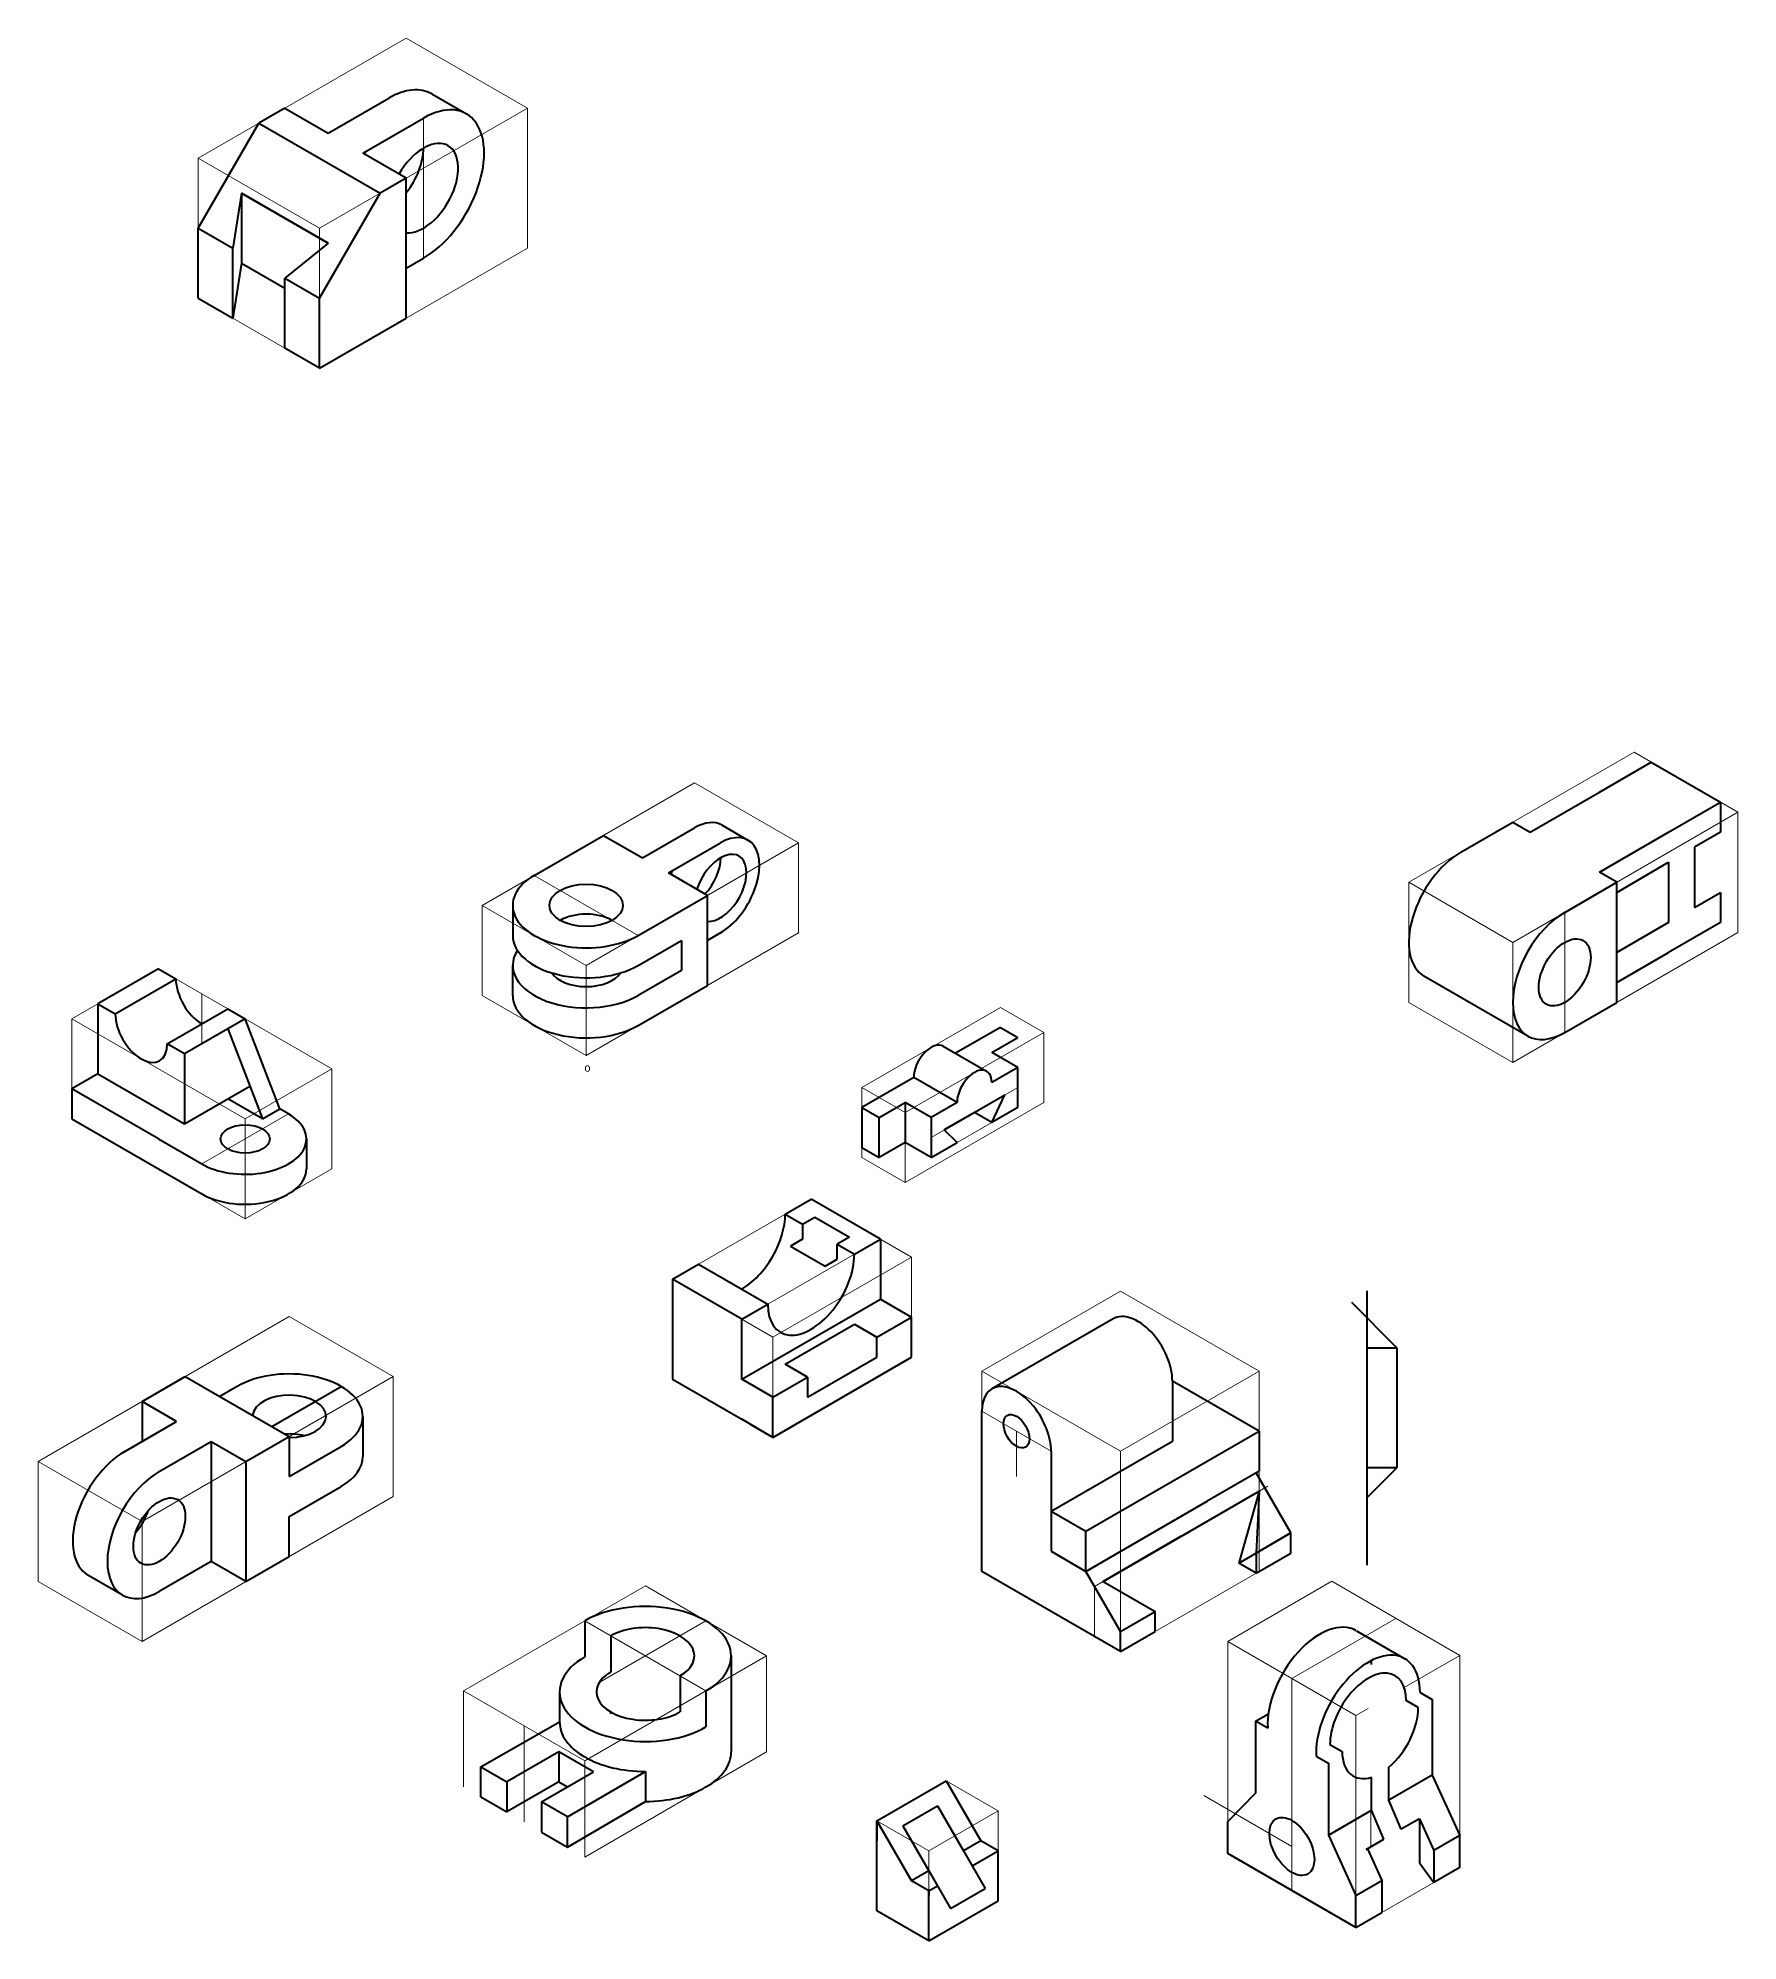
# Model space of a CAD drawing. Header units: millimetres. Extents: x 172 to 6451, y -595 to 608.
# Drawn here: x 2506 to 3356, y -581 to 370 of the extents above; entities that cross this region are included whole.
import ezdxf

# ---------------------------------------------------------------- set-up
doc = ezdxf.new("R2010")
doc.units = ezdxf.units.MM
doc.header["$LTSCALE"] = 10
doc.linetypes.add('CENTER2', pattern=[28.575, 19.05, -3.175, 3.175, -3.175])
for name, color, linetype, lineweight in [('Centre', 1, 'CENTER2', 20), ('Dimension n Hatch', 6, 'Continuous', 20), ('Object', 2, 'Continuous', 40), ('Projection', 5, 'Continuous', 5)]:
    doc.layers.add(name, color=color, linetype=linetype, lineweight=lineweight)
doc.styles.get("Standard").update_dxf_attribs({"font": 'arial.ttf'})

msp = doc.modelspace()

# ---------------------------------------------------------------- linework, layer by layer
at = {"layer": 'Centre'}
for p, q in [((2699.17, 330.22), (2699.17, 260.22)), ((2780.48, -63.27), (2754.5, -48.27)), ((2754.5, -48.27), (2806.46, -78.27)), ((3243.63, -81.74), (3269.62, -66.74)), ((3269.62, -66.74), (3269.62, -126.74)), ((2610.02, -119.99), (2588.37, -107.49)), ((2588.37, -107.49), (2588.37, -132.49)), ((2588.37, -132.49), (2588.37, -107.49)), ((2588.37, -192.49), (2631.67, -167.49)), ((2610.02, -179.99), (2610.02, -194.99)), ((2858.25, -270.13), (2927.53, -230.13)), ((2978.25, -316.1), (3012.9, -336.1)), ((3012.9, -336.1), (2995.57, -326.1)), ((2995.57, -326.1), (2995.57, -348.7)), ((2557.43, -371.75), (2558.45, -371.16)), ((2558.45, -401.16), (2558.45, -401.16)), ((2779.75, -420.88), (2840.37, -455.88)), ((2840.37, -420.88), (2786.92, -451.74)), ((3133.23, -449.59), (3185.19, -419.59)), ((3133.23, -555.59), (3133.23, -449.59)), ((2749.44, -521.38), (2749.44, -473.38)), ((3133.23, -533.59), (3089.25, -508.2)), ((3133.23, -555.59), (3133.23, -533.59))]:
    msp.add_line(p, q, dxfattribs=at)
at = {"layer": 'Object'}
for p, q in [((2629.89, 335.22), (2616.9, 327.72)), ((2629.89, 335.22), (2651.54, 322.72)), ((2651.54, 322.72), (2681.85, 340.22)), ((2703.28, 342.35), (2720.6, 332.35)), ((2586.59, 275.22), (2616.9, 327.72)), ((2616.9, 327.72), (2677.52, 292.72)), ((2668.86, 312.72), (2699.17, 330.22)), ((2690.51, 300.22), (2668.86, 312.72)), ((2690.51, 300.22), (2677.52, 292.72)), ((2690.51, 230.22), (2690.51, 300.22)), ((2608.24, 292.72), (2603.91, 265.22)), ((2651.54, 267.72), (2608.24, 292.72)), ((2629.89, 280.22), (2608.24, 292.72)), ((2608.24, 292.72), (2651.54, 267.72)), ((2608.24, 292.72), (2608.24, 257.72)), ((2647.21, 240.22), (2677.52, 292.72)), ((2586.59, 240.22), (2586.59, 275.22)), ((2586.59, 275.22), (2603.91, 265.22)), ((2651.54, 267.72), (2629.89, 250.22)), ((2603.91, 230.22), (2603.91, 265.22)), ((2608.24, 257.72), (2603.91, 230.22)), ((2608.24, 257.72), (2629.89, 245.22)), ((2690.51, 255.22), (2699.17, 260.22)), ((2629.89, 215.22), (2629.89, 250.22)), ((2629.89, 250.22), (2647.21, 240.22)), ((2586.59, 240.22), (2603.91, 230.22)), ((2647.21, 205.22), (2647.21, 240.22)), ((2647.21, 205.22), (2690.51, 230.22)), ((2647.21, 205.22), (2629.89, 215.22)), ((3286.94, -6.74), (3312.92, 8.26)), ((3312.92, 8.26), (3347.56, -11.74)), ((3252.29, -26.74), (3286.94, -6.74)), ((3321.58, -26.74), (3347.56, -11.74)), ((3347.56, -11.74), (3347.56, -26.74)), ((2754.5, -48.27), (2789.14, -28.27)), ((2789.14, -28.27), (2808.63, -39.52)), ((2808.63, -39.52), (2834.61, -24.52)), ((2848.38, -23.16), (2861.37, -30.66)), ((3217.65, -36.74), (3243.63, -21.74)), ((3243.63, -21.74), (3252.29, -26.74)), ((3286.94, -46.74), (3321.58, -26.74)), ((3347.56, -26.74), (3334.57, -34.24)), ((2821.62, -47.02), (2847.6, -32.02)), ((3334.57, -34.24), (3334.57, -49.24)), ((2841.1, -58.27), (2821.62, -47.02)), ((3295.6, -51.74), (3286.94, -46.74)), ((3295.6, -56.74), (3321.58, -41.74)), ((3321.58, -41.74), (3321.58, -71.74)), ((3269.62, -66.74), (3295.6, -51.74)), ((3295.6, -111.74), (3295.6, -51.74)), ((3334.57, -49.24), (3334.57, -64.24)), ((3334.57, -64.24), (3347.56, -56.74)), ((3347.56, -56.74), (3347.56, -71.74)), ((2743.74, -63.27), (2743.74, -78.27)), ((2806.46, -78.27), (2841.1, -58.27)), ((2841.1, -103.27), (2841.1, -58.27)), ((3321.58, -71.74), (3295.6, -86.74)), ((3347.56, -71.74), (3321.58, -86.74)), ((2806.46, -93.27), (2828.11, -80.77)), ((2828.11, -80.77), (2828.11, -95.77)), ((2847.6, -77.02), (2841.1, -80.77)), ((2566.71, -94.99), (2536.4, -112.49)), ((2566.71, -94.99), (2575.37, -99.99)), ((2743.74, -108.27), (2743.74, -93.27)), ((3295.6, -101.74), (3321.58, -86.74)), ((2545.06, -117.49), (2575.37, -99.99)), ((2828.11, -95.77), (2806.46, -108.27)), ((2806.46, -123.27), (2841.1, -103.27)), ((3251.24, -128.56), (3199.28, -98.56)), ((2536.4, -112.49), (2545.06, -117.49)), ((2536.4, -112.49), (2536.4, -147.49)), ((3269.62, -126.74), (3295.6, -111.74)), ((2571.04, -132.49), (2601.36, -114.99)), ((2610.02, -119.99), (2579.7, -137.49)), ((2601.36, -114.99), (2610.02, -119.99)), ((2627.34, -164.99), (2610.02, -119.99)), ((2579.7, -137.49), (2571.04, -132.49)), ((2601.36, -124.99), (2618.68, -169.99)), ((2987.52, -124.26), (2965.13, -137.19)), ((2983.19, -136.76), (2996.18, -129.26)), ((2987.52, -124.26), (2996.18, -129.26)), ((2579.7, -137.49), (2579.7, -172.49)), ((2959.01, -133.66), (2980.66, -146.16)), ((2996.18, -144.26), (2983.19, -136.76)), ((2536.4, -147.49), (2523.41, -154.99)), ((2536.4, -147.49), (2579.7, -172.49)), ((2944.22, -149.26), (2918.24, -164.26)), ((2965.87, -161.76), (2944.22, -149.26)), ((2996.18, -144.26), (2983.19, -151.76)), ((2996.18, -164.26), (2996.18, -144.26)), ((2523.41, -154.99), (2523.41, -169.99)), ((2566.71, -179.99), (2523.41, -154.99)), ((2579.7, -172.49), (2612.38, -153.63)), ((2618.68, -169.99), (2601.36, -159.99)), ((2959.38, -175.51), (2989.69, -158.01)), ((2983.19, -171.76), (2989.69, -158.01)), ((2523.41, -169.99), (2566.71, -194.99)), ((2618.68, -169.99), (2627.34, -164.99)), ((2618.68, -169.99), (2627.34, -164.99)), ((2631.67, -167.49), (2627.34, -164.99)), ((2918.24, -164.26), (2926.9, -169.26)), ((2918.24, -164.26), (2918.24, -184.26)), ((2926.9, -169.26), (2939.89, -161.76)), ((2926.9, -189.26), (2926.9, -169.26)), ((2952.88, -169.26), (2939.89, -161.76)), ((2939.89, -161.76), (2939.89, -181.76)), ((2965.87, -161.76), (2952.88, -169.26)), ((2952.88, -169.26), (2952.88, -189.26)), ((2974.53, -166.76), (2959.38, -175.51)), ((2983.19, -171.76), (2974.53, -166.76)), ((2996.18, -164.26), (2983.19, -171.76)), ((2566.71, -179.99), (2588.37, -192.49)), ((2640.63, -179.99), (2640.63, -194.99)), ((2965.87, -181.76), (2959.38, -175.51)), ((2918.24, -184.26), (2926.9, -189.26)), ((2939.89, -181.76), (2926.9, -189.26)), ((2952.88, -189.26), (2939.89, -181.76)), ((2952.88, -189.26), (2965.87, -181.76)), ((2566.71, -194.99), (2588.37, -207.49)), ((2879.97, -217.59), (2892.89, -210.13)), ((2879.97, -217.51), (2888.67, -222.53)), ((2927.53, -230.13), (2892.89, -210.13)), ((2888.67, -222.53), (2894.73, -219.03)), ((2888.67, -222.53), (2888.67, -230.03)), ((2894.73, -219.03), (2912.05, -229.03)), ((2888.67, -230.03), (2882.61, -233.53)), ((2882.61, -233.53), (2899.93, -243.53)), ((2912.05, -229.03), (2905.99, -232.53)), ((2905.99, -232.53), (2914.69, -237.55)), ((2905.99, -240.03), (2905.99, -232.53)), ((2914.54, -237.63), (2927.53, -230.13)), ((2927.53, -230.13), (2927.53, -260.13)), ((2823.61, -250.13), (2836.67, -242.51)), ((2836.67, -242.59), (2871.24, -262.63)), ((2899.93, -243.53), (2905.99, -240.03)), ((2858.25, -270.13), (2823.61, -250.13)), ((2823.61, -250.13), (2823.61, -300.13)), ((3170.75, -255.99), (3170.75, -392.96)), ((2858.25, -300.13), (2927.53, -260.13)), ((2858.25, -270.13), (2871.24, -262.63)), ((2927.53, -260.13), (2943.12, -269.13)), ((3185.75, -284.33), (3163.14, -261.71)), ((2858.25, -300.13), (2858.25, -270.13)), ((2879.9, -292.63), (2914.54, -272.63)), ((2914.54, -272.63), (2925.8, -279.13)), ((2925.8, -279.13), (2943.12, -269.13)), ((2943.12, -289.13), (2943.12, -269.13)), ((3043.95, -269.89), (2983.33, -304.89)), ((2925.8, -289.13), (2925.8, -279.13)), ((3170.75, -284.33), (3185.75, -284.33)), ((3185.75, -284.33), (3185.75, -344.33)), ((2873.84, -329.13), (2943.12, -289.13)), ((2891.16, -299.13), (2879.9, -292.63)), ((2891.16, -309.13), (2925.8, -289.13)), ((2558.45, -311.16), (2580.1, -298.66)), ((2580.1, -298.66), (2632.06, -328.66)), ((2606.08, -303.66), (2597.42, -308.66)), ((2623.4, -323.66), (2658.04, -303.66)), ((2823.61, -300.13), (2858.25, -320.13)), ((2873.84, -309.13), (2858.25, -300.13)), ((2873.84, -309.13), (2862.58, -302.63)), ((2873.84, -309.13), (2891.16, -299.13)), ((2891.16, -299.13), (2891.16, -309.13)), ((3073.52, -301.1), (3073.52, -331.1)), ((3116.82, -326.1), (3073.52, -301.1)), ((2575.77, -321.16), (2558.45, -311.16)), ((2558.45, -311.16), (2558.45, -331.16)), ((2873.84, -329.13), (2873.84, -309.13)), ((2549.79, -336.16), (2575.77, -321.16)), ((2668.8, -318.66), (2668.8, -338.66)), ((2873.84, -329.13), (2858.25, -320.13)), ((2873.84, -329.13), (2862.58, -322.63)), ((2978.25, -396.1), (2978.25, -316.1)), ((2567.11, -346.16), (2593.09, -331.16)), ((2593.09, -331.16), (2593.09, -391.16)), ((2593.09, -331.16), (2610.41, -341.16)), ((2610.41, -341.16), (2632.06, -328.66)), ((2632.06, -328.66), (2632.06, -348.66)), ((3012.9, -366.1), (3073.52, -331.1)), ((3090.84, -341.1), (3116.82, -326.1)), ((3116.82, -326.1), (3116.82, -346.1)), ((2610.41, -341.16), (2610.41, -401.16)), ((2632.06, -348.66), (2658.04, -333.66)), ((3012.9, -336.1), (3012.9, -366.1)), ((3030.22, -376.1), (3090.84, -341.1)), ((3116.82, -346.1), (3090.84, -361.1)), ((3132.68, -376.94), (3115.36, -346.94)), ((3185.75, -344.33), (3170.75, -344.33)), ((3170.75, -344.33), (3170.75, -359.33)), ((3170.75, -359.33), (3185.75, -344.33)), ((2632.06, -368.66), (2658.04, -353.66)), ((3030.22, -396.1), (3090.84, -361.1)), ((3038.88, -401.1), (3116.82, -356.1)), ((3116.82, -356.1), (3106.7, -391.94)), ((3116.82, -356.1), (3115.36, -386.94)), ((2632.06, -388.66), (2632.06, -368.66)), ((3012.9, -366.1), (3030.22, -376.1)), ((3012.9, -366.1), (3012.9, -386.1)), ((3030.22, -396.1), (3030.22, -376.1)), ((3077.85, -378.6), (3038.88, -401.1)), ((3106.7, -391.94), (3132.68, -376.94)), ((3132.68, -376.94), (3115.36, -386.94)), ((3132.68, -386.94), (3132.68, -376.94)), ((2610.41, -401.16), (2632.06, -388.66)), ((3012.9, -386.1), (3030.22, -396.1)), ((3115.36, -386.94), (3115.36, -396.94)), ((3115.36, -396.94), (3132.68, -386.94)), ((2548.74, -407.98), (2531.42, -397.98)), ((2593.09, -391.16), (2567.11, -406.16)), ((2610.41, -401.16), (2593.09, -391.16)), ((3047.54, -436.1), (2978.25, -396.1)), ((3047.54, -426.1), (3030.22, -396.1)), ((3115.36, -396.94), (3106.7, -391.94)), ((3038.88, -401.1), (3064.86, -416.1)), ((3047.54, -426.1), (3064.86, -416.1)), ((3064.86, -426.1), (3064.86, -416.1)), ((2779.75, -420.88), (2779.75, -438.88)), ((3047.54, -436.1), (3047.54, -426.1)), ((3047.54, -436.1), (3064.86, -426.1)), ((3165.46, -425.77), (3189.7, -439.77)), ((2792.74, -428.38), (2792.74, -446.38)), ((2852.93, -438.38), (2852.93, -486.38)), ((2767.2, -456.38), (2767.2, -471.38)), ((2827.38, -448.38), (2827.38, -466.38)), ((2840.37, -455.88), (2840.37, -473.88)), ((3196.45, -464.09), (3190.39, -460.59)), ((3197.31, -456.59), (3203.38, -460.09)), ((3203.38, -460.09), (3203.43, -498)), ((2727.79, -493.88), (2767.2, -471.38)), ((3115.1, -471), (3121.48, -467.32)), ((3121.16, -474.5), (3115.1, -471)), ((3115.1, -471), (3115.1, -507)), ((3152.28, -482.59), (3158.34, -486.09)), ((2727.79, -508.88), (2727.79, -493.88)), ((2727.79, -493.88), (2740.78, -501.38)), ((2766.76, -486.38), (2740.78, -501.38)), ((2784.08, -496.38), (2766.76, -486.38)), ((2766.76, -486.38), (2766.76, -501.38)), ((3145.41, -488.5), (3151.47, -492)), ((3151.47, -492), (3151.47, -528)), ((3181.78, -510.5), (3181.78, -493.97)), ((2740.78, -501.38), (2740.78, -516.38)), ((2766.76, -501.38), (2740.78, -516.38)), ((2758.1, -511.38), (2784.08, -496.38)), ((2766.76, -501.38), (2771.09, -503.88)), ((2771.09, -518.88), (2810.06, -496.13)), ((2810.06, -496.13), (2810.06, -511.13)), ((2925.8, -520.83), (2960.44, -500.83)), ((2960.44, -500.83), (2977.76, -530.83)), ((3173.12, -515.5), (3173.12, -499)), ((3203.43, -498), (3181.78, -510.5)), ((3203.43, -498), (3217.23, -528.09)), ((2727.79, -508.88), (2736.45, -513.88)), ((2771.09, -518.88), (2758.1, -511.38)), ((2758.1, -511.38), (2758.1, -526.38)), ((2771.09, -533.88), (2810.06, -511.13)), ((2938.79, -523.33), (2956.11, -513.33)), ((2956.11, -513.33), (2969.1, -535.83)), ((3115.1, -507), (3101.19, -521.09)), ((3187.88, -524.98), (3181.78, -510.5)), ((2736.45, -513.88), (2740.78, -516.38)), ((2771.09, -533.88), (2771.09, -518.88)), ((2925.8, -565.83), (2925.8, -520.83)), ((2925.8, -520.83), (2943.12, -550.83)), ((2925.8, -520.83), (2925.8, -530.83)), ((3101.19, -537.09), (3101.19, -521.09)), ((3151.47, -528), (3173.12, -515.5)), ((3179.22, -529.98), (3173.12, -515.5)), ((3196.97, -519.73), (3187.88, -524.98)), ((3196.97, -519.73), (3204.24, -535.59)), ((3196.97, -519.73), (3196.97, -541.73)), ((2758.1, -526.38), (2771.09, -533.88)), ((2938.79, -523.33), (2951.78, -545.83)), ((2977.76, -530.83), (2969.1, -535.83)), ((2986.42, -535.83), (2977.76, -530.83)), ((3151.47, -528), (3165.27, -558.09)), ((3170.37, -535.09), (3179.22, -529.98)), ((3217.23, -528.09), (3204.24, -535.59)), ((3217.23, -544.09), (3217.23, -528.09)), ((2969.1, -535.83), (2979.93, -554.58)), ((2973.43, -543.33), (2986.42, -535.83)), ((2986.42, -560.83), (2986.42, -535.83)), ((3165.27, -574.09), (3101.19, -537.09)), ((3170.99, -534.73), (3178.26, -550.59)), ((3196.97, -541.73), (3204.24, -551.59)), ((3204.24, -535.59), (3204.24, -551.59)), ((2951.78, -545.83), (2943.12, -550.83)), ((2951.78, -545.83), (2943.12, -550.83)), ((2951.78, -555.83), (2943.12, -550.83)), ((2951.78, -545.83), (2962.61, -564.58)), ((3165.27, -558.09), (3178.26, -550.59)), ((3178.26, -550.59), (3178.26, -566.59)), ((3217.23, -544.09), (3204.24, -551.59)), ((2951.78, -555.83), (2956.11, -553.33)), ((2951.78, -580.83), (2951.78, -555.83)), ((2951.78, -555.83), (2951.78, -558.33)), ((2951.78, -580.83), (2986.42, -560.83)), ((2962.61, -564.58), (2979.93, -554.58)), ((3165.27, -574.09), (3165.27, -558.09)), ((2951.78, -580.83), (2925.8, -565.83)), ((3165.27, -574.09), (3178.26, -566.59)), ((2951.78, -580.83), (2951.78, -570.83)), ((2951.78, -580.83), (2951.78, -580.83))]:
    msp.add_line(p, q, dxfattribs=at)
for centre, major_axis, start_param, end_param in [((2681.85, 305.22), (-21.43, -37.12), 9.424778, 10.210176), ((2699.17, 295.22), (-21.43, -37.12), 7.068583, 10.210176), ((2699.17, 295.22), (-12.25, -21.21), 6.544985, 10.995574), ((2681.85, 305.22), (-12.25, -21.21), 7.592182, 8.63938), ((2681.85, 305.22), (-12.25, -21.21), 10.93291, 10.995574), ((2834.61, -47.02), (-13.78, -23.86), 3.141593, 3.926991), ((2847.6, -54.52), (-13.78, -23.86), 0.785398, 3.926991), ((2847.6, -54.52), (-9.19, -15.91), 6.544985, 11.356941), ((3217.65, -66.74), (-18.37, -31.82), 3.926991, 6.283185), ((2834.84, -46.63), (-9.19, -15.91), 11.276885, 11.356941), ((2834.84, -46.63), (-9.19, -15.91), 7.4661, 8.62223), ((2780.48, -63.27), (-36.74, 0), 5.497787, 8.63938), ((2780.48, -78.27), (-18.37, 0), 3.926991, 5.497787), ((3269.62, -96.74), (-18.37, -31.82), 3.926991, 7.068583), ((2780.48, -78.27), (-36.74, 0), 6.283185, 8.63938), ((2780.48, -93.27), (-36.74, 0), 5.921818, 8.63938), ((2588.37, -107.49), (9.19, -15.91), 3.926991, 5.497787), ((2780.48, -93.27), (-18.37, 0), 0.361367, 2.780226), ((2780.48, -108.27), (-36.74, 0), 6.283185, 8.63938), ((2558.05, -124.99), (9.19, -15.91), 3.926991, 7.068583), ((2952.88, -144.26), (-6.12, -10.61), 3.141593, 5.497787), ((2974.53, -156.76), (-6.12, -10.61), 2.356194, 5.497787), ((2610.02, -179.99), (-30.62, 0), 0.785398, 3.926991), ((2610.02, -194.99), (-30.62, 0), 0.785398, 3.141593), ((2858.32, -230.01), (-15.31, -26.52), 7.063294, 8.63938), ((2892.89, -250.13), (-15.31, -26.52), 5.497787, 8.63938), ((2858.32, -230.01), (-15.31, -26.52), 5.497787, 5.501031), ((3056.2, -291.1), (12.25, -21.21), 0.785398, 3.141593), ((2632.06, -318.66), (-36.74, 0), 2.356194, 5.497787), ((2995.57, -326.1), (12.25, -21.21), 0.785398, 3.926991), ((2632.06, -318.66), (-18.37, 0), 1.570796, 6.227515), ((2632.06, -338.06), (-18.37, 0), 4.295156, 4.821083), ((2549.79, -366.16), (-18.37, -31.82), 3.926991, 6.283185), ((2632.06, -338.66), (-36.74, 0), 2.356194, 3.141593), ((2567.11, -376.16), (-18.37, -31.82), 3.926991, 7.068583), ((2549.79, -366.16), (-9.19, -15.91), 7.514145, 8.193819), ((2810.06, -438.38), (-42.87, 0), 2.356194, 5.497787), ((2810.06, -438.38), (-24.49, 0), 2.356194, 5.497787), ((3147.08, -457.59), (-18.37, -31.82), 3.141593, 5.562411), ((2810.06, -456.38), (-42.87, 0), 5.497787, 8.63938), ((2810.06, -456.38), (-24.49, 0), 5.497787, 8.63938), ((3171.33, -471.59), (-18.37, -31.82), 2.356194, 5.562411), ((3171.33, -471.59), (-13.47, -23.33), 2.356194, 5.497787), ((3147.08, -457.59), (-18.37, -31.82), 2.356194, 2.420819), ((2810.06, -486.38), (-42.87, 0), 4.296437, 4.307538), ((2810.06, -486.38), (-42.87, 0), 4.296437, 4.307538), ((3177.4, -475.09), (-13.47, -23.33), 7.300784, 8.63938), ((2810.06, -471.38), (-42.87, 0), 6.283185, 7.853982), ((2822.57, -484.72), (-42.87, 0), 5.465578, 5.497787), ((2810.06, -486.38), (-42.87, 0), 1.570796, 3.141593), ((3177.4, -475.09), (-13.47, -23.33), 5.497787, 6.842229)]:
    msp.add_ellipse(centre, major_axis=major_axis, ratio=0.57735, start_param=start_param, end_param=end_param, dxfattribs=at)
for centre, major_axis in [((2780.48, -63.27), (-18.37, 0)), ((3269.62, -96.74), (-9.19, -15.91)), ((2610.02, -179.99), (-12.25, 0)), ((2995.57, -326.1), (4.59, -7.95)), ((2567.11, -376.16), (-9.19, -15.91)), ((3133.23, -533.59), (7.96, -13.79))]:
    msp.add_ellipse(centre, major_axis=major_axis, ratio=0.57735, dxfattribs=at)
at = {"layer": 'Projection'}
for p, q in [((2690.51, 370.22), (2586.59, 310.22)), ((2751.13, 335.22), (2690.51, 370.22)), ((2751.13, 335.22), (2647.21, 275.22)), ((2751.13, 265.22), (2751.13, 335.22)), ((2586.59, 240.22), (2586.59, 310.22)), ((2586.59, 310.22), (2647.21, 275.22)), ((2647.21, 275.22), (2647.21, 205.22)), ((2647.21, 205.22), (2751.13, 265.22)), ((2647.21, 205.22), (2586.59, 240.22)), ((3304.26, 13.26), (3191.67, -51.74)), ((3356.22, -16.74), (3304.26, 13.26)), ((2834.61, -2.02), (2728.52, -63.27)), ((2834.61, -2.02), (2886.57, -32.02)), ((3356.22, -16.74), (3243.63, -81.74)), ((3356.22, -76.74), (3356.22, -16.74)), ((2886.57, -32.02), (2780.48, -93.27)), ((2886.57, -77.02), (2886.57, -32.02)), ((3191.67, -111.74), (3191.67, -51.74)), ((3191.67, -51.74), (3243.63, -81.74)), ((2728.52, -108.27), (2728.52, -63.27)), ((2728.52, -63.27), (2780.48, -93.27)), ((2780.48, -138.27), (2886.57, -77.02)), ((3243.63, -141.74), (3356.22, -76.74)), ((3243.63, -81.74), (3243.63, -141.74)), ((2566.71, -94.99), (2523.41, -119.99)), ((2566.71, -94.99), (2653.32, -144.99)), ((2780.48, -93.27), (2780.48, -138.27)), ((2780.48, -138.27), (2728.52, -108.27)), ((3243.63, -141.74), (3191.67, -111.74)), ((2523.41, -119.99), (2610.02, -169.99)), ((2523.41, -119.99), (2523.41, -169.99)), ((2987.52, -114.26), (2918.24, -154.26)), ((3009.17, -126.76), (2987.52, -114.26)), ((3009.17, -126.76), (2939.89, -166.76)), ((3009.17, -161.76), (3009.17, -126.76)), ((2653.32, -144.99), (2610.02, -169.99)), ((2653.32, -194.99), (2653.32, -144.99)), ((2918.24, -189.26), (2918.24, -154.26)), ((2918.24, -154.26), (2939.89, -166.76)), ((2952.88, -179.26), (2996.18, -154.26)), ((2610.02, -219.99), (2523.41, -169.99)), ((2610.02, -169.99), (2610.02, -219.99)), ((2939.89, -201.76), (3009.17, -161.76)), ((2939.89, -166.76), (2939.89, -201.76)), ((2996.18, -164.26), (2952.88, -189.26)), ((2939.89, -201.76), (2918.24, -189.26)), ((2610.02, -219.99), (2653.32, -194.99)), ((2823.61, -250.13), (2892.89, -210.13)), ((2892.89, -210.13), (2943.12, -239.13)), ((2943.12, -239.13), (2873.84, -279.13)), ((2943.12, -289.13), (2943.12, -239.13)), ((2823.61, -300.13), (2823.61, -250.13)), ((2823.61, -250.13), (2873.84, -279.13)), ((3047.54, -256.1), (2978.25, -296.1)), ((3047.54, -256.1), (3116.82, -296.1)), ((2632.06, -268.66), (2506.49, -341.16)), ((2684.02, -298.66), (2632.06, -268.66)), ((2873.84, -279.13), (2873.84, -329.13)), ((2873.84, -329.13), (2943.12, -289.13)), ((2684.02, -298.66), (2558.45, -371.16)), ((2684.02, -358.66), (2684.02, -298.66)), ((2873.84, -329.13), (2823.61, -300.13)), ((2978.25, -396.1), (2978.25, -296.1)), ((2978.25, -296.1), (3047.54, -336.1)), ((3116.82, -296.1), (3047.54, -336.1)), ((3116.82, -396.1), (3116.82, -296.1)), ((2506.49, -401.16), (2506.49, -341.16)), ((2506.49, -341.16), (2558.45, -371.16)), ((3047.54, -336.1), (3047.54, -436.1)), ((2558.45, -431.16), (2684.02, -358.66)), ((3034.55, -403.6), (3121.15, -353.6)), ((2558.45, -371.16), (2558.45, -431.16)), ((3047.54, -436.1), (2978.25, -396.1)), ((3047.54, -436.1), (3116.82, -396.1)), ((2558.45, -431.16), (2506.49, -401.16)), ((2810.06, -403.38), (2719.13, -455.88)), ((2870.68, -438.38), (2810.06, -403.38)), ((3034.55, -428.6), (3034.55, -403.6)), ((3153.15, -401.09), (3101.19, -431.09)), ((3217.23, -438.09), (3153.15, -401.09)), ((3101.19, -537.09), (3101.19, -431.09)), ((3101.19, -431.09), (3165.27, -468.09)), ((3101.19, -431.09), (3101.19, -537.09)), ((2870.68, -438.38), (2779.75, -490.88)), ((2870.68, -438.38), (2779.75, -490.88)), ((2870.68, -486.38), (2870.68, -438.38)), ((3217.23, -438.09), (3189.4, -454.16)), ((3217.23, -544.09), (3217.23, -438.09)), ((2719.13, -503.88), (2719.13, -455.88)), ((2719.13, -455.88), (2779.75, -490.88)), ((3171.33, -464.59), (3165.27, -468.09)), ((3165.27, -468.09), (3165.27, -574.09)), ((2779.75, -538.88), (2870.68, -486.38)), ((2779.75, -490.88), (2779.75, -538.88)), ((2925.8, -520.83), (2960.44, -500.83)), ((2960.44, -500.83), (2986.42, -515.83)), ((2938.79, -523.33), (2956.11, -513.33)), ((2925.8, -565.83), (2925.8, -520.83)), ((2925.8, -520.83), (2951.78, -535.83)), ((2925.8, -520.83), (2925.8, -530.83)), ((2986.42, -515.83), (2951.78, -535.83)), ((2986.42, -560.83), (2986.42, -515.83)), ((3172.69, -515.75), (3172.69, -533.75)), ((3187.88, -524.98), (3196.97, -519.73)), ((3179.22, -529.98), (3170.99, -534.73)), ((3172.69, -533.75), (3179.22, -529.98)), ((2951.78, -535.83), (2951.78, -580.83)), ((3165.27, -574.09), (3101.19, -537.09)), ((3165.27, -574.09), (3217.23, -544.09)), ((2951.78, -580.83), (2986.42, -560.83)), ((2951.78, -580.83), (2925.8, -565.83))]:
    msp.add_line(p, q, dxfattribs=at)

# ---------------------------------------------------------------- texts
at = {"layer": 'Dimension n Hatch'}
msp.add_text('o', height=4, dxfattribs=at).set_placement((2779.57, -146.34))

doc.saveas('drawing.dxf')
